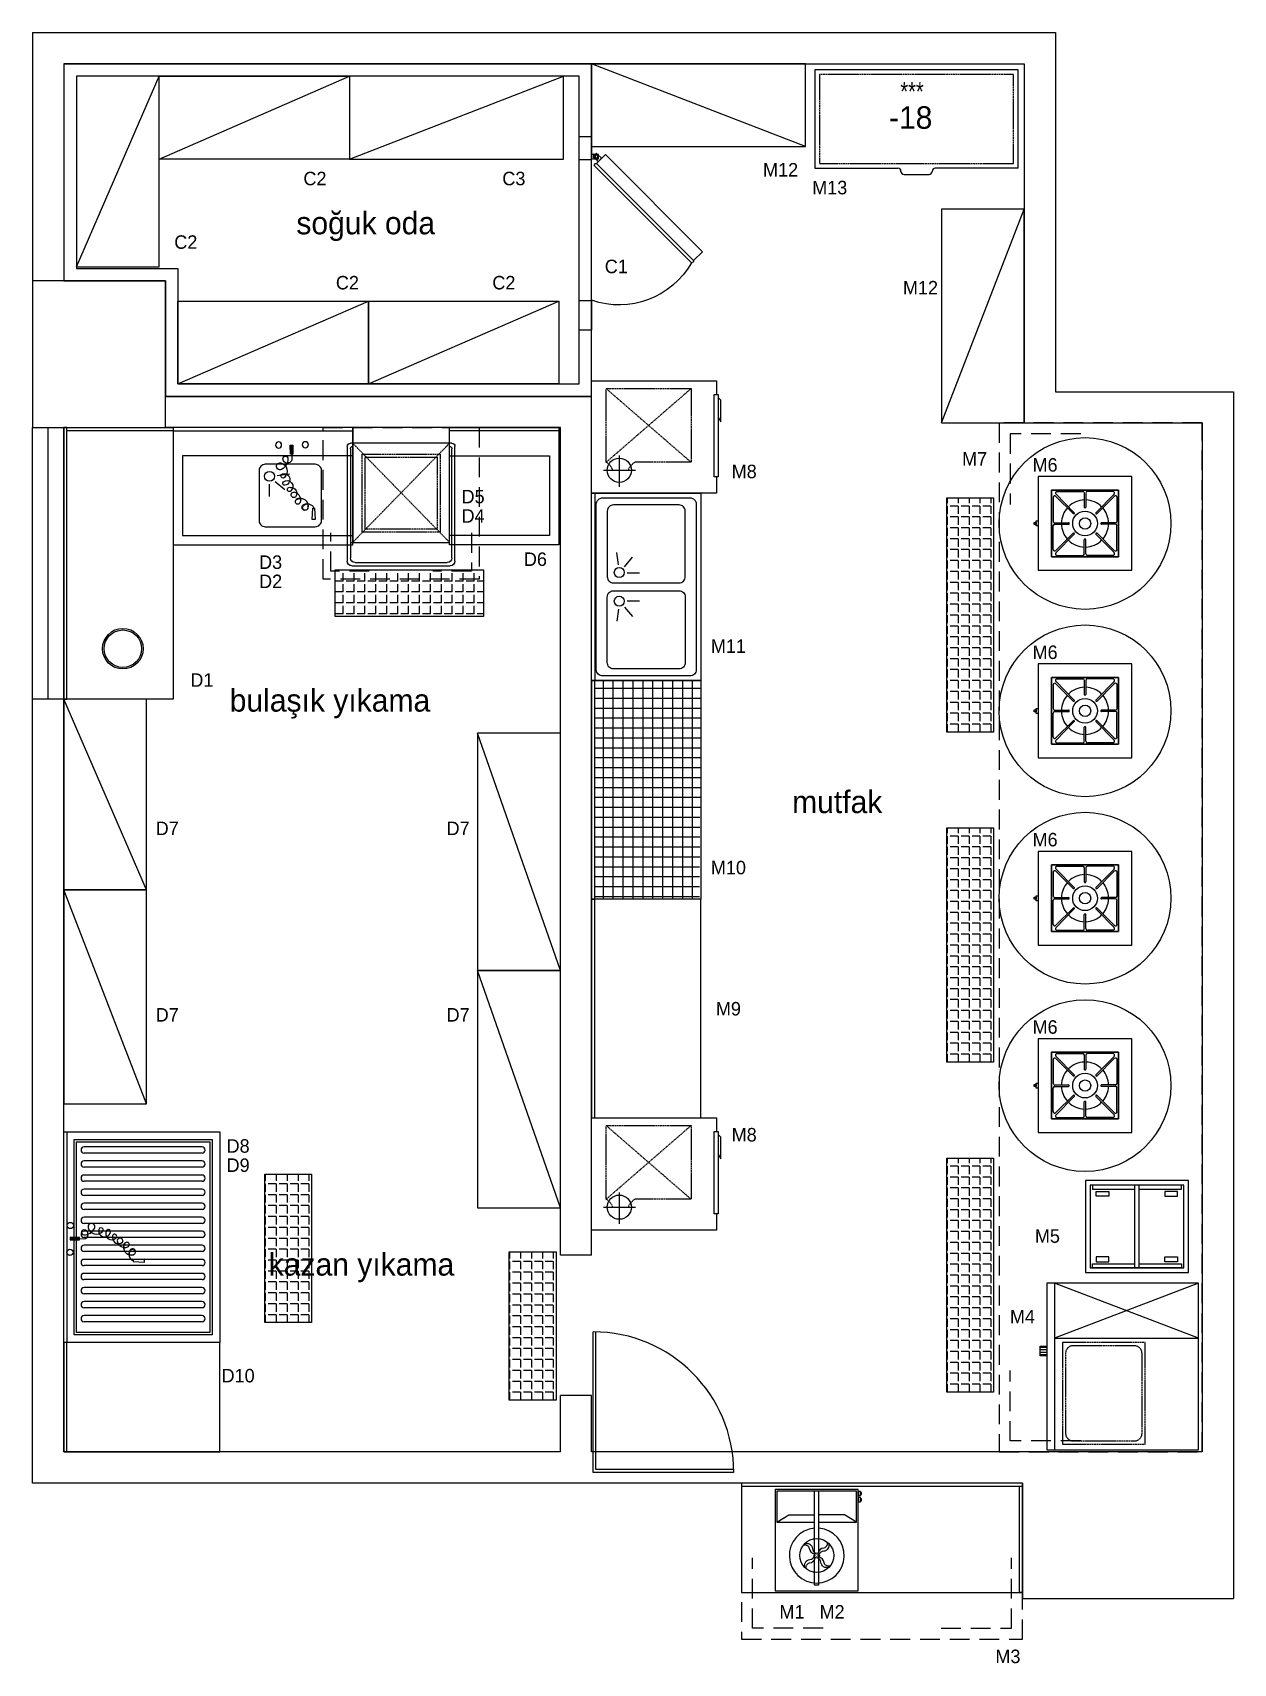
# Model space of a CAD drawing. Header units: centimetres. Extents: x 5488 to 35882, y -53196 to -19684.
# Drawn here: x 18948 to 19717, y -26442 to -25398 of the extents above; entities that cross this region are included whole.
import ezdxf
from ezdxf.enums import TextEntityAlignment as Align

# ---------------------------------------------------------------- set-up
doc = ezdxf.new("R2010")
doc.units = ezdxf.units.CM
doc.linetypes.add('DASHED', pattern=[0.75, 0.5, -0.25])
doc.linetypes.add('HIDDENX2', pattern=[19.05, 12.7, -6.35])
for name, color, linetype in [('001 Duvar', 7, 'Continuous'), ('CIHAZ', 2, 'Continuous'), ('S2000-002 Çizgi', 7, 'Continuous'), ('S2000-003 Kapı', 3, 'Continuous'), ('S2000-034 Soğuk Oda', 1, 'Continuous')]:
    doc.layers.add(name, color=color, linetype=linetype)
doc.styles.add('style1', font='stylu.ttf', dxfattribs={"width": 0.8, "height": 12})
doc.styles.add('TAKSİM', font='GOTHIC.TTF', dxfattribs={"height": 20})

# ---------------------------------------------------------------- blocks, each defined once
blk = doc.blocks.new('A$C00E1122B')
at = {"layer": 'S2000-002 Çizgi'}
h = blk.add_hatch(dxfattribs=at)
h.set_pattern_fill('LINE', color=256, scale=0.5, angle=90, style=0)
h.set_pattern_definition([(90, (-1219.2484, -3768.8105), (-1.5875, 1e-16), [])])
h.paths.add_polyline_path([(46.5, 4.3), (40.4, 4.3), (40.4, 0), (46.5, 0)])
for p, q in [((0, 101.4), (35.2, 9.3)), ((35.2, 101.4), (0, 9.3)), ((35.2, 9.3), (35.2, 101.4)), ((0, 9.3), (106.9, 9.3))]:
    blk.add_line(p, q, dxfattribs=at)
for points in [[(0, 4.3), (106.9, 4.3), (106.9, 101.4), (0, 101.4)], [(46.5, 0), (40.4, 0), (40.4, 4.3), (46.5, 4.3)]]:
    blk.add_lwpolyline(points, close=True, dxfattribs=at)
at = {"layer": 'S2000-002 Çizgi', "linetype": 'DASHED'}
blk.add_lwpolyline([(38.1, 67.3), (38.1, 14.3), (103.1, 14.3), (103.1, 67.3)], close=True, dxfattribs=at)
blk.add_lwpolyline([(40.1, 60.3), (40.1, 21.3, 0.414214), (45.1, 16.3), (96.1, 16.3, 0.414214), (101.1, 21.3), (101.1, 60.3, 0.414214), (96.1, 65.3), (45.1, 65.3, 0.414214)], format="xyb", close=True, dxfattribs=at)
blk = doc.blocks.new('A$C022B2E79')
at = {"layer": 'S2000-003 Kapı', "linetype": 'ByBlock'}
for points in [[(1.8, 69.8, -0.39805), (1.9, 69.8), (5.2, 66.8), (3, 64.6), (0, 67.8, -0.39805), (0, 68)], [(2.9, 69.6, 0.617768), (3.4, 69.9), (3.5, 71), (0.3, 71), (0.4, 69.9, 0.617768), (0.9, 69.6, -0.364026)], [(0.6, 66.6), (0.4, 69.9, 0.617768), (0.9, 69.6, -0.364026), (2.9, 69.6, 0.617768), (3.4, 69.9), (3.3, 66.6, -0.39805), (3.2, 66.5), (0.7, 66.5, -0.39805)], [(68.5, 5.7, 0.491935), (69.9, 7.1), (7.7, 69.3, 0.499706), (6.3, 67.9)]]:
    blk.add_lwpolyline(points, format="xyb", close=True, dxfattribs=at)
blk.add_lwpolyline([(62.9, 0), (68.5, 5.7), (6.3, 67.9), (0.6, 62.2), (62.9, 0)], dxfattribs=at)
blk.add_circle((1.9, 67.9), 1, dxfattribs=at)
blk.add_circle((1.9, 67.9), 1, dxfattribs=at)
blk.add_arc((43.5, 53.5), 53.4, 299.6259, 19.0898, dxfattribs=at)
blk = doc.blocks.new('ertye')
at = {"color": 7}
for points in [[(5346.8, 6525.2), (5429.2, 6477.7), (5381.6, 6395.3)], [(5347.8, 6526.9), (5431.8, 6478.4), (5383.3, 6394.3)]]:
    blk.add_lwpolyline(points, dxfattribs=at)
blk.add_arc((5431.8, 6478.4), 97.1, 150, 240, dxfattribs=at)
blk = doc.blocks.new('A$C7ED97EAE')
at = {"layer": 'S2000-002 Çizgi'}
for p, q in [((3.5, 88.5), (65.5, 88.5)), ((3.5, 15), (3.5, 88.5)), ((65.5, 88.5), (65.5, 15)), ((0, 3), (0, 76.5)), ((2, 78.5), (3.5, 78.5)), ((2, 5), (2, 75)), ((3.5, 78.5), (65.5, 78.5)), ((3.5, 76.5), (3.5, 76.5)), ((65.5, 78.5), (67, 78.5)), ((65.5, 76.5), (65.5, 76.5)), ((67, 75), (67, 5)), ((69, 76.5), (69, 3)), ((65.5, 15), (3.5, 15)), ((67, 15), (65.5, 15)), ((66, 0), (3, 0)), ((64, 2), (5, 2))]:
    blk.add_line(p, q, dxfattribs=at)
at = {"layer": 'S2000-002 Çizgi', "linetype": 'DASHED'}
for p, q in [((65.5, 78.5), (3.5, 15)), ((65.5, 15), (3.5, 78.5))]:
    blk.add_line(p, q, dxfattribs=at)
for points in [[(9.5, 21.5), (59.5, 21.5), (59.5, 71.5), (9.5, 71.5)], [(11.5, 23.5), (57.5, 23.5), (57.5, 69.5), (11.5, 69.5)]]:
    blk.add_lwpolyline(points, close=True, dxfattribs=at)
at = {"layer": 'S2000-002 Çizgi'}
for centre, radius, start, end in [((2, 76.5), 2, 90, 180), ((3.5, 75), 1.5, 90, 180), ((65.5, 75), 1.5, 0, 90), ((67, 76.5), 2, 0, 90), ((3, 3), 3, 180, 270), ((5, 5), 3, 180, 270), ((64, 5), 3, 270, 0), ((66, 3), 3, 270, 0)]:
    blk.add_arc(centre, radius, start, end, dxfattribs=at)
blk = doc.blocks.new('A$C27224a4d')
blk.add_lwpolyline([(0, 2), (70, 2), (70, 0), (0, 0)], close=True)
at = {"layer": 'S2000-002 Çizgi'}
for points in [[(70, 0), (0, 0), (0, 75), (70, 75)], [(70, 18), (6, 18), (6, 69), (70, 69)]]:
    blk.add_lwpolyline(points, close=True, dxfattribs=at)
blk = doc.blocks.new('A$C805bc3e0')
at = {"layer": 'S2000-002 Çizgi'}
for p, q in [((9.7, 88.5), (9.7, 13)), ((13.7, 88.5), (13.7, 13)), ((18.7, 88.5), (18.7, 13)), ((22.7, 88.5), (22.7, 13)), ((27.7, 88.5), (27.7, 13)), ((31.7, 88.5), (31.7, 13)), ((36.7, 88.5), (36.7, 13)), ((40.7, 88.5), (40.7, 13)), ((45.7, 88.5), (45.7, 13)), ((49.7, 88.5), (49.7, 13)), ((54.7, 88.5), (54.7, 13)), ((58.7, 88.5), (58.7, 13)), ((63.7, 88.5), (63.7, 13)), ((67.7, 88.5), (67.7, 13)), ((72.7, 88.5), (72.7, 13)), ((76.7, 88.5), (76.7, 13)), ((81.7, 88.5), (81.7, 13)), ((85.7, 88.5), (85.7, 13)), ((90.7, 88.5), (90.7, 13)), ((94.7, 88.5), (94.7, 13)), ((99.7, 88.5), (99.7, 13)), ((103.7, 88.5), (103.7, 13)), ((108.7, 88.5), (108.7, 13)), ((112.7, 88.5), (112.7, 13)), ((117.7, 88.5), (117.7, 13)), ((121.7, 88.5), (121.7, 13))]:
    blk.add_line(p, q, dxfattribs=at)
for points in [[(135, 0), (0, 0), (0, 100), (135, 100)], [(130, 6.5), (5, 6.5), (5, 95), (130, 95)], [(128.5, 8), (6.5, 8), (6.5, 93.5), (128.5, 93.5)], [(135, 0), (0, 0), (0, 2), (135, 2)]]:
    blk.add_lwpolyline(points, close=True, dxfattribs=at)
for centre, start, end in [((11.7, 88.5), 0, 180), ((20.7, 88.5), 0, 180), ((29.7, 88.5), 0, 180), ((38.7, 88.5), 0, 180), ((47.7, 88.5), 0, 180), ((56.7, 88.5), 0, 180), ((65.7, 88.5), 0, 180), ((74.7, 88.5), 0, 180), ((83.7, 88.5), 0, 180), ((92.7, 88.5), 0, 180), ((101.7, 88.5), 0, 180), ((110.7, 88.5), 0, 180), ((119.7, 88.5), 0, 180), ((11.7, 13), 180, 0), ((20.7, 13), 180, 0), ((29.7, 13), 180, 0), ((38.7, 13), 180, 0), ((47.7, 13), 180, 0), ((56.7, 13), 180, 0), ((65.7, 13), 180, 0), ((74.7, 13), 180, 0), ((83.7, 13), 180, 0), ((92.7, 13), 180, 0), ((101.7, 13), 180, 0), ((110.7, 13), 180, 0), ((119.7, 13), 180, 0)]:
    blk.add_arc(centre, 2, start, end, dxfattribs=at)
blk = doc.blocks.new('A$C7BE05278')
at = {"layer": 'S2000-002 Çizgi'}
h = blk.add_hatch(color=256, dxfattribs=at)
h.paths.add_polyline_path([(4.7, 9.9, -0.025454), (4.8, 10.4, 0.278063), (0.8, 7.5), (1.2, 7.3, -0.265675)])
h.paths.add_polyline_path([(5.4, 10.4, 0.028094), (4.8, 10.4, 0.025454), (4.7, 9.9, -0.030609), (5.2, 9.9, -0.027259)])
h.paths.add_polyline_path([(5.4, 10.4, 0.027259), (5.2, 9.9, -0.171751), (7.9, 9), (7.9, 9), (7.9, 9, -1.347305), (5.2, 7.1, -0.147228), (5.2, 9.9, 0.030609), (4.7, 9.9, 0.138731), (4.7, 7, 1.347306), (8.2, 9.4, 0.162476)])
h.paths.add_polyline_path([(12.5, 12.7), (12.7, 13.1, 0.483116), (4.8, 10.4, -0.028094), (5.4, 10.4, -0.470681)])
for p, q in [((14.4, 47.6), (14.3, 41.7)), ((14.4, 47.6), (14.3, 41.7)), ((16, 47.6), (14.4, 47.6)), ((16, 47.6), (14.4, 47.6)), ((15.1, 47.6), (15, 38.9)), ((15.9, 41.7), (16, 47.6)), ((15.9, 41.7), (16, 47.6)), ((14.3, 41.7), (15.9, 41.7)), ((14.3, 41.7), (15.9, 41.7)), ((0.5, 7.3), (0, 0)), ((0.5, 7.3), (0, 0)), ((0, 0), (1.9, 0)), ((1.5, 7.3), (0.5, 7.3)), ((1.5, 7.3), (0.5, 7.3)), ((1.9, 0), (1.5, 7.3)), ((1.9, 0), (1.5, 7.3))]:
    blk.add_line(p, q, dxfattribs=at)
for centre in [(6.3, 47.8), (23.5, 47.6)]:
    blk.add_circle(centre, 1.99, dxfattribs=at)
for centre, radius, start, end in [((17.8, 38.9), 2.86, 179.43, 359.43), ((19.1, 38.9), 1.6, 359.43, 179.43), ((25.1, 38.8), 7.64, 179.43, 242.0346), ((23.5, 30.9), 5.53, 105.7663, 225.7833), ((22.6, 34), 2.23, 242.0346, 105.7663), ((18.1, 21.1), 3.83, 52.4089, 229.1112), ((20, 25.6), 3.8, 74.9498, 261.6763), ((19.6, 23.1), 1.26, 261.6763, 52.4089), ((20.6, 27.9), 1.41, 225.7833, 74.9498), ((9.4, 8.6), 4.83, 57.0103, 197.5795), ((14.4, 12.6), 4.98, 103.1199, 200.7743), ((11.2, 11.3), 1.54, 200.7743, 57.0103), ((15.6, 16.7), 3.77, 86.0156, 220.6772), ((13.7, 15.7), 1.76, 236.8088, 103.1199), ((16.5, 19.2), 1.37, 229.1112, 116.3243), ((4.8, 5.6), 4.31, 51.245, 156.7533), ((6.4, 7.6), 1.7, 197.5795, 51.245)]:
    blk.add_arc(centre, radius, start, end, dxfattribs=at)
blk.add_solid([(15.9, 41.7), (14.3, 41.7), (16, 47.6), (14.4, 47.6)], dxfattribs=at)
blk = doc.blocks.new('A$C73A43FF4')
at = {"layer": 'S2000-002 Çizgi'}
for p, q in [((13.3, 53), (28.6, 53)), ((46.7, 53), (31.4, 53)), ((51.4, 11.2), (51.4, 54.1)), ((9.5, 50.6), (9.5, 34.1)), ((11.1, 51.4), (23.1, 39.5)), ((12.7, 51.3), (23.7, 40.3)), ((29.5, 52.1), (29.5, 43.2)), ((30.5, 52.1), (30.5, 43.2)), ((47.3, 51.3), (36.3, 40.3)), ((48.9, 51.4), (36.9, 39.5)), ((50.5, 50.6), (50.5, 34.1)), ((10.5, 33.1), (19.5, 33.1)), ((10.5, 32.1), (19.5, 32.1)), ((10.5, 32.1), (19.5, 32.1)), ((23.7, 39.6), (23.7, 39.6)), ((36.3, 39.6), (36.3, 39.6)), ((49.5, 33.1), (40.5, 33.1)), ((49.5, 32.1), (40.5, 32.1)), ((49.5, 32.1), (40.5, 32.1)), ((9.5, 14.6), (9.5, 31.2)), ((11.1, 13.9), (23.1, 25.7)), ((12.7, 13.9), (23.7, 25)), ((23.7, 25.7), (23.7, 25.7)), ((29.5, 13.2), (29.5, 22)), ((30.5, 13.2), (30.5, 22)), ((36.3, 25.7), (36.3, 25.7)), ((47.3, 13.9), (36.3, 25)), ((48.9, 13.9), (36.9, 25.7)), ((50.5, 14.6), (50.5, 31.2)), ((8.6, 11.2), (51.4, 11.2)), ((13.3, 12.2), (28.6, 12.2)), ((46.7, 12.2), (31.4, 12.2))]:
    blk.add_line(p, q, dxfattribs=at)
for points in [[(60, 2.6), (60, 62.6), (0, 62.6), (0, 2.6)], [(51.4, 11.2), (51.4, 54.1), (8.6, 54.1), (8.6, 11.2)], [(51.4, 11.2), (8.6, 11.2), (8.6, 54.1), (51.4, 54.1)], [(51.4, 11.2), (8.6, 11.2), (8.6, 54.1), (51.4, 54.1)], [(28.4, 2.6), (31.6, 2.6), (31.6, 1.3), (28.4, 1.3)], [(29.3, 1.3), (30.7, 1.3), (30.7, 0), (29.3, 0)]]:
    blk.add_lwpolyline(points, close=True, dxfattribs=at)
for radius in [7.93, 3.64]:
    blk.add_circle((30, 32.6), radius, dxfattribs=at)
for centre, radius, start, end in [((13.3, 52.1), 0.965, 90, 231.148), ((28.6, 52.1), 0.965, 360, 90), ((31.4, 52.1), 0.965, 90, 180), ((46.7, 52.1), 0.965, 308.852, 90), ((10.5, 50.6), 0.965, 51.148, 180), ((30, 32.6), 15.1, 135.2011, 178.1649), ((30, 32.6), 15.1, 91.8351, 131.3748), ((30, 43.2), 0.483, 180, 270), ((30, 43.2), 0.483, 270, 360), ((30, 32.6), 15.1, 48.6252, 88.1649), ((30, 32.6), 15.1, 1.8351, 44.7989), ((49.5, 50.6), 0.965, 360, 128.852), ((10.5, 34.1), 0.965, 180, 270), ((10.5, 31.2), 0.965, 90, 180), ((30, 32.6), 15.1, 181.8351, 224.7989), ((19.5, 32.6), 0.483, 360, 90), ((19.5, 32.6), 0.483, 270, 360), ((23.4, 39.9), 0.483, 231.1535, 321.1357), ((23.4, 39.9), 0.483, 321.1471, 51.1404), ((36.6, 39.9), 0.483, 128.8596, 218.8529), ((36.6, 39.9), 0.483, 218.8643, 308.8465), ((40.5, 32.6), 0.483, 90, 180), ((40.5, 32.6), 0.483, 180, 270), ((30, 32.6), 15.1, 315.2011, 358.1649), ((49.5, 34.1), 0.965, 270, 360), ((49.5, 31.2), 0.965, 0, 90), ((30, 32.6), 15.1, 228.6252, 268.1649), ((23.4, 25.4), 0.483, 38.8643, 128.8465), ((23.4, 25.4), 0.483, 308.8596, 38.8529), ((30, 22), 0.483, 90, 180), ((30, 22), 0.483, 0, 90), ((30, 32.6), 15.1, 271.8351, 311.3748), ((36.6, 25.4), 0.483, 141.1471, 231.1404), ((36.6, 25.4), 0.483, 51.1535, 141.1357), ((10.5, 14.6), 0.965, 180, 308.852), ((13.3, 13.2), 0.965, 128.852, 270), ((28.6, 13.2), 0.965, 270, 0), ((31.4, 13.2), 0.965, 180, 270), ((46.7, 13.2), 0.965, 270, 51.148), ((49.5, 14.6), 0.965, 231.148, 0)]:
    blk.add_arc(centre, radius, start, end, dxfattribs=at)
blk = doc.blocks.new('A$C7A461B3E')
at = {"layer": 'S2000-002 Çizgi'}
for points in [[(0, 0), (59, 0), (59, 66), (0, 66)], [(3, 3), (56, 3), (56, 63), (3, 63)], [(7, 59), (7, 51), (10.1, 51), (10.1, 59)], [(52, 59), (52, 51), (48.9, 51), (48.9, 59)], [(3, 31.5), (56, 31.5), (56, 34.5), (3, 34.5)], [(7, 7), (7, 15), (10.1, 15), (10.1, 7)], [(52, 7), (52, 15), (48.9, 15), (48.9, 7)]]:
    blk.add_lwpolyline(points, close=True, dxfattribs=at)
for points in [[(5.6, 31.5), (5.6, 4.4), (3, 4.4), (3, 61.4), (5.6, 61.4), (5.6, 34.5)], [(53.4, 31.5), (53.4, 4.4), (56, 4.4), (56, 61.4), (53.4, 61.4), (53.4, 34.5)]]:
    blk.add_lwpolyline(points, dxfattribs=at)
blk = doc.blocks.new('A$C5569020A')
at = {"layer": 'S2000-002 Çizgi'}
for points in [[(0, 0), (53, 0), (53, 65), (0, 65)], [(25, 4), (28, 4), (28, 64), (25, 64)], [(53, 61.1), (54.5, 61.1), (54.5, 63.8), (53, 63.8)], [(54.5, 61.8), (55.2, 61.8), (55.2, 63.1), (54.5, 63.1)], [(53, 57.1), (54.5, 57.1), (54.5, 59.8), (53, 59.8)], [(54.5, 57.8), (55.2, 57.8), (55.2, 59.1), (54.5, 59.1)]]:
    blk.add_lwpolyline(points, close=True, dxfattribs=at)
for points in [[(28, 44), (52, 44), (52, 64), (1, 64), (1, 44), (25, 44)], [(1, 44), (8.6, 48.7), (25, 48.7)], [(52, 44), (44.4, 48.7), (28, 48.7)]]:
    blk.add_lwpolyline(points, dxfattribs=at)
for points in [[(18.1, 29.4, -0.42543), (21.8, 27.4, 0.337252), (25.1, 23.7, -0.475845)], [(19, 14.9, -0.499875), (22.2, 20.1, 0.298072), (25, 22.2, 0.325205)], [(18.8, 30.3, -0.499875), (23.9, 27, 0.298072), (26, 24.3, 0.325205)], [(19.9, 14.3, -0.42543), (21.9, 18, 0.337252), (25.6, 21.3, -0.475845)], [(34.4, 15.2, -0.499875), (29.2, 18.4, 0.298072), (27.1, 21.2, 0.325205)], [(33.2, 31.2, -0.42543), (31.2, 27.5, 0.337252), (27.5, 24.2, -0.475845)], [(35, 16.1, -0.42543), (31.3, 18, 0.337252), (28, 21.8, -0.475845)], [(34.1, 30.5, -0.499875), (30.9, 25.4, 0.298072), (28.1, 23.3, 0.325205)]]:
    blk.add_lwpolyline(points, format="xyb", dxfattribs=at)
at = {"layer": 'S2000-002 Çizgi', "const_width": 0.396}
blk.add_lwpolyline([(26.1, 22.3, 1), (27, 23.2, 1)], format="xyb", close=True, dxfattribs=at)
at = {"layer": 'S2000-002 Çizgi'}
for radius in [10.9, 1.64]:
    blk.add_circle((26.6, 22.7), radius, dxfattribs=at)
blk.add_arc((26.6, 22.7), 17.6, 95.0717, 85.2752, dxfattribs=at)
blk = doc.blocks.new('A$C734D7A9C')
at = {"layer": 'CIHAZ', "color": 1}
for p, q in [((14.7, 75.3), (14.7, 54.8)), ((24.1, 65.1), (4, 65.1))]:
    blk.add_line(p, q, dxfattribs=at)
at = {"layer": 'CIHAZ', "color": 5, "linetype": 'DASHED'}
for p, q in [((67, 73.5), (19.8, 19.1)), ((19.8, 73.5), (67, 19.1))]:
    blk.add_line(p, q, dxfattribs=at)
at = {"layer": 'CIHAZ', "color": 5}
for points in [[(63.2, 1.8), (10.4, 1.8), (10.4, 4.3), (63.2, 4.3)], [(61.2, 1.8), (48.6, 1.8), (45.6, 0), (59.6, 0)]]:
    blk.add_lwpolyline(points, close=True, dxfattribs=at)
at = {"layer": 'CIHAZ', "color": 1}
blk.add_circle((14.7, 65.1), 7.76, dxfattribs=at)
at = {"layer": 'S2000-002 Çizgi', "linetype": 'DASHED'}
for p, q in [((19.8, 73.5), (67, 73.5)), ((67, 73.5), (67, 19.1)), ((19.8, 19.1), (19.8, 54.9)), ((67, 19.1), (19.8, 19.1))]:
    blk.add_line(p, q, dxfattribs=at)
at = {"layer": 'S2000-002 Çizgi'}
blk.add_lwpolyline([(10.4, 2.8), (0, 2.8), (0, 82.8), (72, 82.8), (72, 2.8), (63.2, 2.8)], dxfattribs=at)
at = {"layer": 'S2000-002 Çizgi', "linetype": 'DASHED'}
for centre, radius, start, end in [((11.6, 78.1), 9.4, 291.2079, 330.9566), ((11, 49.9), 10.2, 29.6907, 66.7752)]:
    blk.add_arc(centre, radius, start, end, dxfattribs=at)
blk = doc.blocks.new('A$C32DC0840')
at = {"layer": 'S2000-002 Çizgi'}
for p, q in [((45.8, 52.8), (38, 53.9)), ((74.2, 52.8), (82, 53.9)), ((47.1, 49), (41, 43.9)), ((51, 47.3), (51, 39.4)), ((69, 47.3), (69, 39.4)), ((72.9, 49), (79, 43.9))]:
    blk.add_line(p, q, dxfattribs=at)
for points in [[(120, 0), (0, 0), (0, 70), (120, 70)], [(120, 68), (0, 68), (0, 70), (120, 70)]]:
    blk.add_lwpolyline(points, close=True, dxfattribs=at)
for points in [[(113, 3), (7, 3, -0.414214), (3, 7), (3, 63, -0.414214), (7, 67), (113, 67, -0.414214), (117, 63), (117, 7, -0.414214)], [(53.5, 10), (11.5, 10, -0.414214), (7.5, 14), (7.5, 56, -0.414214), (11.5, 60), (53.5, 60, -0.414214), (57.5, 56), (57.5, 14, -0.414214)], [(66.5, 10), (108.5, 10, 0.414214), (112.5, 14), (112.5, 56, 0.414214), (108.5, 60), (66.5, 60, 0.414214), (62.5, 56), (62.5, 14, 0.414214)]]:
    blk.add_lwpolyline(points, format="xyb", close=True, dxfattribs=at)
for centre in [(50.8, 52.3), (69.2, 52.3)]:
    blk.add_circle(centre, 3.19, dxfattribs=at)
blk = doc.blocks.new('A$C70273054')
at = {"layer": 'S2000-002 Çizgi'}
for p, q in [((130.2, 67), (0, 67)), ((0, 67), (0, 4)), ((130.2, 4), (130.2, 67)), ((0, 4), (53.1, 4)), ((55.1, 2), (55.1, 2)), ((75.1, 2), (75.1, 2)), ((130.2, 4), (77.1, 4)), ((57.1, 0), (73.1, 0))]:
    blk.add_line(p, q, dxfattribs=at)
at = {"layer": 'S2000-002 Çizgi', "linetype": 'DASHED'}
blk.add_lwpolyline([(3, 7), (127.2, 7), (127.2, 64), (3, 64)], close=True, dxfattribs=at)
at = {"layer": 'S2000-002 Çizgi'}
for centre, start, end in [((53.1, 2), 0, 90), ((57.1, 2), 180, 270), ((73.1, 2), 270, 0), ((77.1, 2), 90, 180)]:
    blk.add_arc(centre, 2, start, end, dxfattribs=at)
at = {"layer": 'S2000-002 Çizgi', "style": 'style1', "width": 0.8}
blk.add_text('***', height=12, dxfattribs=at).set_placement((54.7, 47.2))
blk = doc.blocks.new('A$C4411db48')
at = {"layer": 'S2000-002 Çizgi'}
for p, q in [((66.7, 44.3), (74.5, 45.4)), ((61.5, 38.8), (61.5, 30.9)), ((65.4, 40.5), (71.5, 35.4))]:
    blk.add_line(p, q, dxfattribs=at)
for points in [[(115, 75), (0, 75), (0, 0), (115, 0)], [(115, 75), (0, 75), (0, 73), (115, 73)], [(115, 57), (6, 57), (6, 6), (115, 6)]]:
    blk.add_lwpolyline(points, close=True, dxfattribs=at)
blk.add_lwpolyline([(59, 11.5), (91, 11.5, 0.414214), (95, 15.5), (95, 47.5, 0.414214), (91, 51.5), (59, 51.5, 0.414214), (55, 47.5), (55, 15.5, 0.414214)], format="xyb", close=True, dxfattribs=at)
blk.add_circle((61.7, 43.8), 3.19, dxfattribs=at)
at = {"layer": 'S2000-002 Çizgi', "xscale": -1}
blk.add_blockref('A$C7BE05278', (91, 16.2), dxfattribs=at)

msp = doc.modelspace()

# ---------------------------------------------------------------- hatches: boundary and pattern name
h = msp.add_hatch()
h.set_pattern_fill('ANGLE', color=256, angle=540)
h.set_pattern_definition([(180, (21859.9446, -20175.9), (1e-14, -6.985), [5.08, -1.905]), (270, (21859.9446, -20175.9), (6.985, 1e-14), [5.08, -1.905])])
h.paths.add_polyline_path([(19563.6, -25845.8), (19533.6, -25845.8), (19533.6, -25695.8), (19563.6, -25695.8)])
h = msp.add_hatch()
h.set_pattern_fill('ANGLE', color=256, angle=450)
h.set_pattern_definition([(90, (24811.9155, -28068.128), (-6.985, -1e-14), [5.08, -1.905]), (180, (24811.9155, -28068.128), (1e-14, -6.985), [5.08, -1.905])])
h.paths.add_polyline_path([(19142, -25771.8), (19142, -25741.8), (19237, -25741.8), (19237, -25771.8)])
h = msp.add_hatch()
h.set_pattern_fill('ANSI37', color=256, scale=2, angle=135)
h.set_pattern_definition([(180, (-4092.373, -36911.159), (-4e-16, -6.35), []), (270, (-4092.373, -36911.159), (6.35, -8e-16), [])])
h.paths.add_polyline_path([(19376.2, -25812.8), (19308.2, -25812.8), (19308.2, -25952.8), (19375.2, -25952.8)])
h = msp.add_hatch()
h.set_pattern_fill('ANGLE', color=256, angle=540)
h.set_pattern_definition([(180, (21859.9446, -20387.2726), (1e-14, -6.985), [5.08, -1.905]), (270, (21859.9446, -20387.2726), (6.985, 1e-14), [5.08, -1.905])])
h.paths.add_polyline_path([(19563.6, -26057.2), (19533.6, -26057.2), (19533.6, -25907.2), (19563.6, -25907.2)])
h = msp.add_hatch()
h.set_pattern_fill('ANGLE', color=256, angle=540)
h.set_pattern_definition([(180, (21859.9446, -20598.645), (1e-14, -6.985), [5.08, -1.905]), (270, (21859.9446, -20598.645), (6.985, 1e-14), [5.08, -1.905])])
h.paths.add_polyline_path([(19563.6, -26268.6), (19533.6, -26268.6), (19533.6, -26118.6), (19563.6, -26118.6)])
h = msp.add_hatch()
h.set_pattern_fill('ANGLE', color=256, angle=540)
h.set_pattern_definition([(180, (21423.2114, -20554.103), (1e-14, -6.985), [5.08, -1.905]), (270, (21423.2114, -20554.103), (6.985, 1e-14), [5.08, -1.905])])
h.paths.add_polyline_path([(19126.9, -26224), (19096.9, -26224), (19096.9, -26129), (19126.9, -26129)])
h = msp.add_hatch()
h.set_pattern_fill('ANGLE', color=256, angle=540)
h.set_pattern_definition([(180, (21579.69, -20603.785), (1e-14, -6.985), [5.08, -1.905]), (270, (21579.69, -20603.785), (6.985, 1e-14), [5.08, -1.905])])
h.paths.add_polyline_path([(19283.4, -26273.7), (19253.4, -26273.7), (19253.4, -26178.7), (19283.4, -26178.7)])

# ---------------------------------------------------------------- linework, layer by layer
for p, q in [((18948.2, -25397.8), (19603.2, -25397.8)), ((18948.2, -25397.8), (18948.2, -25556.8)), ((19603.2, -25397.8), (19603.2, -25627.8)), ((18968.2, -25417.8), (18968.2, -25556.8)), ((18968.2, -25417.8), (19583.2, -25417.8)), ((19443.2, -25470.8), (19306.2, -25417.8)), ((19583.2, -25417.8), (19583.2, -25647.8)), ((18976.2, -25547.8), (19029.2, -25425.8)), ((19029.2, -25478.8), (19151.2, -25425.8)), ((19151.2, -25478.8), (19288.2, -25425.8)), ((19530.2, -25647.8), (19583.2, -25510.8)), ((18968.2, -25556.8), (19033.2, -25556.8)), ((19033.2, -25556.8), (19033.2, -25630.8)), ((19041.2, -25622.8), (19163.2, -25569.8)), ((19163.2, -25622.8), (19285.2, -25569.8)), ((19603.2, -25627.8), (19717.2, -25627.8)), ((19717.2, -25627.8), (19717.2, -26400.8)), ((19306.2, -25630.8), (19033.2, -25630.8)), ((19306.2, -26180.8), (19306.2, -25630.8)), ((18948.2, -26326.8), (18948.2, -25650.8)), ((18958.2, -25824.8), (18958.2, -25650.8)), ((18968.2, -26306.8), (18968.2, -25650.8)), ((19286.2, -25650.8), (19033.2, -25650.8)), ((19286.2, -26180.8), (19286.2, -25650.8)), ((19583.2, -25647.8), (19697.2, -25647.8)), ((19697.2, -25647.8), (19697.2, -26306.8)), ((18968.2, -25824.8), (18948.2, -25824.8)), ((19021.2, -25946.8), (18968.2, -25824.8)), ((19286.2, -25998.4), (19233.2, -25846.4)), ((19021.2, -26083.8), (18968.2, -25946.8)), ((19286.2, -26150.4), (19233.2, -25998.4)), ((19306.2, -26180.8), (19286.2, -26180.8)), ((19286.2, -26306.8), (19286.2, -26270.8)), ((19306.2, -26270.8), (19286.2, -26270.8)), ((19306.2, -26306.8), (19306.2, -26270.8)), ((19286.2, -26306.8), (18968.2, -26306.8)), ((19697.2, -26306.8), (19306.2, -26306.8)), ((19582.2, -26326.8), (18948.2, -26326.8)), ((19582.2, -26326.8), (19582.2, -26400.8)), ((19582.2, -26400.8), (19717.2, -26400.8))]:
    msp.add_line(p, q)
for points in [[(19443.2, -25470.8), (19443.2, -25417.8), (19306.2, -25417.8), (19306.2, -25470.8)], [(18976.2, -25547.8), (19029.2, -25547.8), (19029.2, -25425.8), (18976.2, -25425.8)], [(19029.2, -25478.8), (19029.2, -25425.8), (19151.2, -25425.8), (19151.2, -25478.8)], [(19151.2, -25478.8), (19288.2, -25478.8), (19288.2, -25425.8), (19151.2, -25425.8)], [(19530.2, -25647.8), (19583.2, -25647.8), (19583.2, -25510.8), (19530.2, -25510.8)], [(19033.2, -25556.8), (18948.2, -25556.8), (18948.2, -25650.8), (19033.2, -25650.8)], [(19041.2, -25622.8), (19041.2, -25569.8), (19163.2, -25569.8), (19163.2, -25622.8)], [(19163.2, -25622.8), (19163.2, -25569.8), (19285.2, -25569.8), (19285.2, -25622.8)], [(18968.2, -25824.8), (18968.2, -25650.8), (19038.2, -25650.8), (19038.2, -25824.8)], [(18970.2, -25824.8), (18970.2, -25650.8), (18968.2, -25650.8), (18968.2, -25824.8)], [(19038.2, -25652.8), (18970.2, -25652.8), (18970.2, -25650.8), (19038.2, -25650.8)], [(19533.6, -25695.8), (19563.6, -25695.8), (19563.6, -25845.8), (19533.6, -25845.8)], [(19237, -25741.8), (19237, -25771.8), (19142, -25771.8), (19142, -25741.8)], [(19306.2, -25952.8), (19306.2, -25812.8), (19376.2, -25812.8), (19376.2, -25952.8)], [(19308.2, -25812.8), (19306.2, -25812.8), (19306.2, -25952.8), (19308.2, -25952.8)], [(19021.2, -25946.8), (19021.2, -25824.8), (18968.2, -25824.8), (18968.2, -25946.8)], [(19286.2, -25998.4), (19286.2, -25846.4), (19233.2, -25846.4), (19233.2, -25998.4)], [(19533.6, -25907.2), (19563.6, -25907.2), (19563.6, -26057.2), (19533.6, -26057.2)], [(19021.2, -26083.8), (19021.2, -25946.8), (18968.2, -25946.8), (18968.2, -26083.8)], [(19376.2, -25952.8), (19306.2, -25952.8), (19306.2, -26092.8), (19376.2, -26092.8)], [(19308.2, -25952.8), (19306.2, -25952.8), (19306.2, -26092.8), (19308.2, -26092.8)], [(19286.2, -26150.4), (19286.2, -25998.4), (19233.2, -25998.4), (19233.2, -26150.4)], [(19533.6, -26118.6), (19563.6, -26118.6), (19563.6, -26268.6), (19533.6, -26268.6)], [(19096.9, -26129), (19126.9, -26129), (19126.9, -26224), (19096.9, -26224)], [(19253.4, -26178.7), (19283.4, -26178.7), (19283.4, -26273.7), (19253.4, -26273.7)], [(19068.2, -26236.8), (18968.2, -26236.8), (18968.2, -26306.8), (19068.2, -26306.8)], [(18970.2, -26236.8), (18968.2, -26236.8), (18968.2, -26306.8), (18970.2, -26306.8)], [(19402.2, -26396.8), (19582.2, -26396.8), (19582.2, -26326.8), (19402.2, -26326.8)], [(19402.2, -26328.8), (19582.2, -26328.8), (19582.2, -26326.8), (19402.2, -26326.8)], [(19580.2, -26328.8), (19582.2, -26328.8), (19582.2, -26396.8), (19580.2, -26396.8)]]:
    msp.add_lwpolyline(points, close=True)
for centre, radius in [((19622.2, -25712.2), 55), ((19006, -25792.4), 13), ((19006, -25792.4), 12), ((19622.2, -25832.2), 55), ((19622.2, -25952.2), 55), ((19622.2, -26072.2), 55)]:
    msp.add_circle(centre, radius)
at = {"layer": 'S2000-002 Çizgi', "linetype": 'HIDDENX2'}
for points in [[(19234.2, -25747.8), (19134.2, -25747.8), (19134.2, -25650.8), (19234.2, -25650.8)], [(19697.2, -25647.8), (19567.2, -25647.8), (19567.2, -26306.8), (19697.2, -26306.8)], [(19402.2, -26426.8), (19582.2, -26426.8), (19582.2, -26326.8), (19402.2, -26326.8)]]:
    msp.add_lwpolyline(points, close=True, dxfattribs=at)
for points in [[(19619.4, -25654.8), (19574.2, -25654.8), (19574.2, -25700.1)], [(19163.8, -25742.8), (19139.2, -25742.8), (19139.2, -25718.2)], [(19229.2, -25718.2), (19229.2, -25742.8), (19204.6, -25742.8)], [(19619.4, -26299.8), (19574.2, -26299.8), (19574.2, -26254.6)], [(19454.4, -26419.8), (19409.2, -26419.8), (19409.2, -26374.6)], [(19530, -26419.8), (19575.2, -26419.8), (19575.2, -26374.6)]]:
    msp.add_lwpolyline(points, dxfattribs=at)
at = {"layer": 'S2000-034 Soğuk Oda'}
for points in [[(19306.2, -25630.8), (19306.2, -25417.8), (18968.2, -25417.8), (18968.2, -25556.8), (19033.2, -25556.8), (19033.2, -25630.8)], [(19298.2, -25622.8), (19298.2, -25425.8), (18976.2, -25425.8), (18976.2, -25548.8), (19041.2, -25548.8), (19041.2, -25622.8)], [(19298.2, -25479.3), (19298.2, -25464.3), (19306.2, -25464.3), (19306.2, -25479.3)], [(19298.2, -25588.3), (19298.2, -25569.3), (19306.2, -25569.3), (19306.2, -25588.3)]]:
    msp.add_lwpolyline(points, close=True, dxfattribs=at)

# ---------------------------------------------------------------- block references
msp.add_blockref('A$C4411db48', (19038.2, -25725.8))
for name, p, rotation in [('A$C27224a4d', (19285.2, -25650.8), 180), ('A$C805bc3e0', (18968.2, -26101.8), 270)]:
    msp.add_blockref(name, p, dxfattribs=dict(rotation=rotation))
at = {"xscale": 0.9269047496067042, "yscale": 0.9269047496067042, "zscale": 0.9269047496067042, "rotation": 210.0001289726322}
msp.add_blockref('ertye', (20665, -18602.2), dxfattribs=at)
at = {"layer": '001 Duvar', "xscale": -1, "rotation": 90}
msp.add_blockref('A$C022B2E79', (19377.2, -25475.3), dxfattribs=at)
at = {"layer": 'S2000-002 Çizgi'}
for name, p in [('A$C70273054', (19449.2, -25488.7)), ('A$C5569020A', (19423.8, -26395.9))]:
    msp.add_blockref(name, p, dxfattribs=at)
for name, p, rotation in [('A$C734D7A9C', (19389, -25692.8), 90), ('A$C73A43FF4', (19589.6, -25682.2), 270), ('A$C32DC0840', (19376.2, -25812.8), 90), ('A$C73A43FF4', (19589.6, -25802.2), 270), ('A$C73A43FF4', (19589.6, -25922.2), 270), ('A$C73A43FF4', (19589.6, -26042.2), 270), ('A$C734D7A9C', (19389, -26164.8), 90), ('A$C7A461B3E', (19688.4, -26192), 90), ('A$C7BE05278', (19019.9, -26185.3), 89.99999999999999), ('A$C00E1122B', (19593.4, -26198.7), 270)]:
    msp.add_blockref(name, p, dxfattribs=dict(at, rotation=rotation))
at = {"layer": 'S2000-002 Çizgi', "xscale": -1}
msp.add_blockref('A$C7ED97EAE', (19218.7, -25739.3), dxfattribs=at)

# ---------------------------------------------------------------- texts
at = {"style": 'TAKSİM'}
for s, p in [('-18 ', (19496.6, -25459.4)), ('soğuk oda', (19117.1, -25527)), ('bulaşık yıkama', (19074.4, -25832.7)), ('mutfak', (19434.6, -25897.7)), ('kazan yıkama', (19099.4, -26193.9))]:
    msp.add_text(s, height=14.4, dxfattribs=at).set_placement(p)
for s, p in [('M12', (19427.2, -25490)), ('C2', (19129, -25495.6)), ('C3', (19256.4, -25495.6)), ('M13', (19458.7, -25501.4)), ('C2', (19046.3, -25536.3)), ('C1', (19322, -25551.9)), ('C2', (19149.8, -25562.3)), ('C2', (19250, -25562.3)), ('M12', (19516.8, -25565.5)), ('M7', (19551.5, -25675.1)), ('M6', (19596.6, -25679)), ('M8', (19403.9, -25683.2)), ('D5', (19230.3, -25699.3)), ('D4', (19230.3, -25711.7)), ('D3', (19100.6, -25741.3)), ('D6', (19270.2, -25739.4)), ('D2', (19100.6, -25753.6)), ('M11', (19393.8, -25795.1)), ('M6', (19596.6, -25799)), ('D1', (19056.6, -25816.8)), ('D7', (19034.4, -25911.8)), ('D7', (19220.7, -25911.8)), ('M6', (19596.6, -25919)), ('M10', (19393.8, -25936.9)), ('D7', (19034.4, -26031.2)), ('D7', (19220.7, -26031.2)), ('M9', (19393.8, -26027.3)), ('M6', (19596.6, -26039)), ('M8', (19403.9, -26108)), ('D8', (19079.8, -26115.2)), ('D9', (19079.8, -26127.5)), ('M5', (19598.1, -26172.9)), ('M4', (19582.1, -26224.5)), ('D10', (19079.8, -26262.3)), ('M1', (19434.5, -26413.6)), ('M2', (19460.2, -26413.6)), ('M3', (19572.8, -26442.1))]:
    msp.add_text(s, height=8.64, dxfattribs=at).set_placement(p, align=Align.CENTER)

doc.saveas('drawing.dxf')
